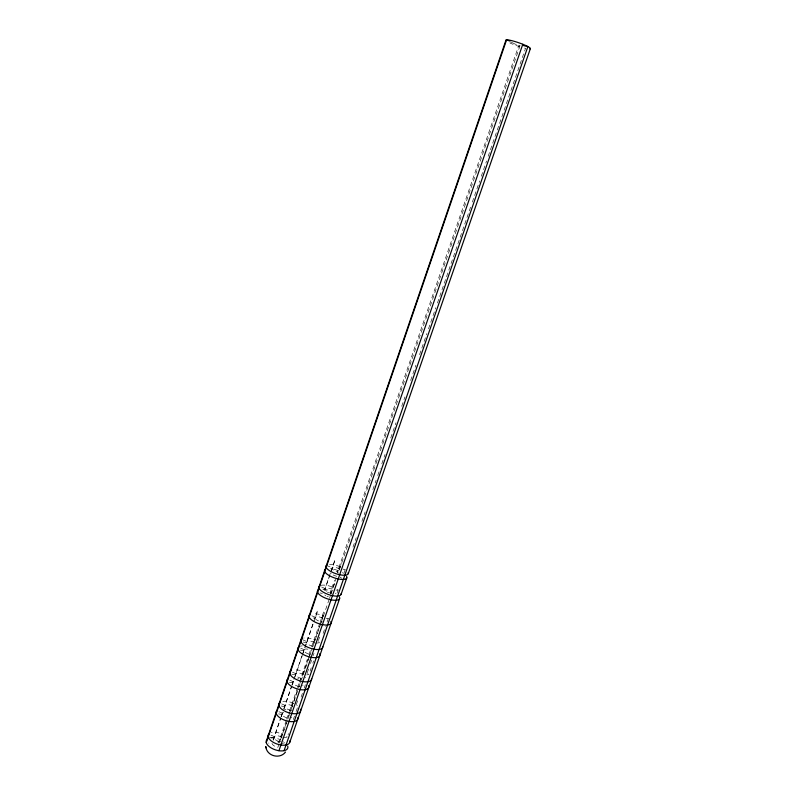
<?xml version="1.0" encoding="UTF-8"?>
<svg xmlns="http://www.w3.org/2000/svg" width="796" height="796" viewBox="0 0 796 796"><rect width="100%" height="100%" fill="white"/><g stroke="black" fill="none" stroke-linecap="round" stroke-linejoin="round"><path stroke-width="0.6" stroke-dasharray="3.98 2.98" d="M273.078 739.991L280.67 717.873M281.068 716.698L283.426 709.823M283.814 708.709L291.555 686.142M291.943 685.018L293.107 681.625A5.313 2.358 19 0 1 295.684 680.918M293.883 679.356L302.122 655.357M302.51 654.212L317.305 611.099M324.36 590.562L335.146 559.14M273.227 740.2L280.849 717.992M281.247 716.818L283.595 709.982M283.983 708.858L291.744 686.242M292.132 685.107L294.48 678.292M294.868 677.147L302.341 655.377M302.729 654.232L314.261 620.631M317.166 612.164L315.067 618.303A5.383 2.08 19 0 0 321.176 621.746L322.44 621.915M329.882 575.14L324.937 589.528A5.413 1.95 19 0 0 331.116 592.901L336.091 578.483M330.997 571.876L335.046 560.095M286.301 720.29L278.739 742.26L279.894 742.877M286.709 719.126L288.311 714.47M289.485 711.067L297.226 688.6M297.614 687.475L299.167 682.978M299.555 681.854L307.385 659.098M308.957 654.541L310.53 649.984L311.724 650.581M311.714 646.541L319.664 623.467M320.062 622.313L323.763 611.587M331.315 593.766L330.101 593.179L334.549 580.274M279.068 743.882L277.894 747.285A5.244 2.617 19 0 1 272.063 743.603L268.57 743.056M269.356 737.195L274.003 737.932A5.254 2.587 19 0 0 279.854 741.603L287.147 720.46M289.893 712.48L287.953 718.111A5.273 2.487 19 0 1 282.053 714.48L278.56 713.893M281.257 706.022L284.759 706.609A5.283 2.458 19 0 0 290.669 710.221L298.102 688.679M289.406 682.232L292.908 682.849A5.313 2.358 19 0 0 298.878 686.411L300.848 680.709M308.37 658.889L301.634 678.431A5.323 2.318 19 0 1 295.644 674.869L290.968 674.033M308.768 657.745L311.544 649.675M319.564 626.402L312.738 646.203A5.353 2.179 19 0 1 306.689 642.71L303.167 642.044M319.972 625.238L323.295 615.597M338.668 571.001L341.285 563.409M277.466 741.782A5.244 2.617 19 0 1 278.739 742.26L280.719 739.812L287.455 720.271M287.853 719.106L289.455 714.47M291.047 709.873L293.346 703.196A11.452 5.323 19 0 0 282.65 701.385M293.754 702.022L298.211 689.087M298.609 687.913L300.639 682.033M309.256 657.038L301.455 679.685A11.512 5.104 19 0 0 299.604 678.958M309.644 655.904L312.39 647.964M312.778 646.82L320.689 623.875M321.087 622.721L329.076 599.567M329.474 598.413L330.678 594.92M331.076 593.766L335.305 581.488M512.813 42.924A6.02 0.796 19 0 0 518.813 45.452L519.688 46.705L338.947 570.931A11.771 4.06 19 0 0 330.479 568.702M296.341 704.45L297.903 699.943M307.296 672.729L308.878 668.162M310.46 663.585L311.644 660.153M313.226 655.576L314.022 653.287M318.41 640.591L319.604 637.108M282.809 737.952L287.256 737.076L288.47 733.584M293.296 719.634L294.5 716.151M296.072 711.594L297.614 707.137M301.107 697.057L302.659 692.57M304.211 688.082L305.375 684.719M310.062 671.157L311.246 667.754M312.818 663.207L313.604 660.939M323.096 633.487L325.484 626.581M327.076 621.975L328.27 618.512A11.661 4.497 19 0 0 327.594 618.034M337.076 593.07L338.141 589.995A11.731 4.219 19 0 0 336.708 589.06M343.832 573.548L345.265 569.419A11.781 4.02 19 0 0 343.006 568.055M352.976 547.121L356.22 537.728M361.911 521.3L365.155 511.908M372.866 489.61L376.12 480.227M377.742 475.53L380.18 468.486M381.801 463.789L385.055 454.407M390.736 437.969L396.01 422.716M401.701 406.278L404.945 396.896M410.627 380.468L415.91 365.205M419.562 354.648L426.875 333.514M428.497 328.828L435.8 307.694M437.432 303.007L470.725 206.761M472.346 202.075L479.66 180.941M481.281 176.254L486.555 160.991M488.177 156.295L525.539 48.327A13.044 1.731 19 0 1 523.738 47.889M281.844 737.235L280.68 736.618A5.254 2.587 19 0 0 274.242 736.598L274.003 737.932M283.764 712.48A5.273 2.487 19 0 0 282.272 713.196L282.053 714.48M292.58 706.082L291.406 705.475A5.283 2.458 19 0 0 284.968 705.336L284.759 706.609M303.465 674.52L302.281 673.923A5.323 2.318 19 0 0 295.833 673.665L295.644 674.869M307.903 649.178A5.343 2.219 19 0 0 304.082 649.635L303.913 650.79A5.343 2.219 19 0 0 309.952 654.302L311.216 654.451M314.5 642.541L313.296 641.944A5.353 2.179 19 0 0 306.848 641.576L306.689 642.71M322.868 618.273L321.654 617.686A5.383 2.08 19 0 0 315.206 617.228L315.067 618.303L311.535 617.616M321.146 585.279A11.731 4.219 19 0 1 333.285 587.348L331.514 589.07A5.413 1.95 19 0 0 325.066 588.503L324.937 589.528L321.405 588.791M339.852 569.011L338.628 568.434A5.433 1.851 19 0 0 332.171 567.777L332.071 568.752A5.433 1.851 19 0 0 338.29 572.085M280.68 736.618L282.66 734.201A11.373 5.612 19 0 0 271.297 732.658M288.719 713.296L290.659 710.987A11.433 5.393 19 0 0 286.948 709.694M291.406 705.475L293.346 703.196M302.281 673.923L304.171 671.794A11.522 5.035 19 0 0 293.435 669.864M313.296 641.944L315.146 639.974A11.602 4.726 19 0 0 303.684 638.024M321.654 617.686L323.465 615.825A11.661 4.497 19 0 0 312.679 613.686M330.101 593.179L331.872 591.438A11.721 4.259 19 0 0 322.599 589.199M338.628 568.434L340.37 566.812M280.869 743.593L285.316 742.698A11.363 5.662 19 0 0 283.227 741.146M306.669 674.889L308.878 674.57M315.505 643.218L319.912 642.7M326.081 618.731L328.27 618.512M335.952 590.144L338.141 589.995M343.076 569.528L345.265 569.419M279.854 741.603L281.107 741.713M290.669 710.221L291.933 710.35M298.878 686.411L300.142 686.55M300.39 650.133L303.913 650.79M319.982 592.93L322.34 593.418M520.246 45.879L518.813 45.452L337.196 572.573L338.419 573.15M510.226 41.88L512.415 42.576M326.42 565.389L332.171 567.777M321.624 587.06L325.066 588.503M311.793 615.776L315.206 617.228M302.331 639.636L306.848 641.576M300.699 648.183L304.082 649.635M292.48 672.202L295.833 673.665M289.754 680.162L293.107 681.625L292.908 682.849M281.635 703.863L284.968 705.336M278.948 711.714L282.272 713.196M270.939 735.116L274.242 736.598M340.051 577.08L341.713 578.254M270.819 738.011A11.363 5.662 19 0 1 280.719 739.812M286.62 736.539A11.373 5.612 19 0 1 287.256 737.076M318.509 641.725A11.602 4.726 19 0 1 319.236 642.203M335.295 593.149A11.721 4.259 19 0 1 336.041 593.617M328.34 596.692A5.413 1.97 19 0 1 327.007 596.214M325.783 595.617A5.413 1.97 19 0 1 324.748 594.97M327.445 592.353A5.413 1.97 19 0 1 328.778 592.702M329.524 564.483A11.781 4.02 19 0 1 341.285 567.21M519.688 46.705A13.044 1.731 19 0 1 509.818 42.924M284.142 709.166A11.433 5.393 19 0 1 286.003 709.475M291.804 717.415A5.273 2.487 19 0 1 291.207 717.863M296.639 704.997A11.452 5.323 19 0 1 297.346 705.505M307.505 673.565A11.522 5.035 19 0 1 308.221 674.063M305.724 677.306A5.323 2.318 19 0 1 305.465 677.864M302.968 685.266A5.313 2.358 19 0 1 302.709 685.824M300.301 646.203A11.582 4.806 19 0 1 302.38 645.884M297.714 678.381A11.512 5.104 19 0 1 298.659 678.66M336.847 576.264A5.433 1.871 19 0 1 331.892 574.195M331.106 573.548A5.433 1.871 19 0 1 330.639 572.921M342.389 572.622A11.771 4.06 19 0 1 343.136 573.08"/><path stroke-width="1.19" d="M266.799 739.783L324.997 569.548M325.355 568.503L505.848 40.487A13.044 1.731 19 0 1 519.091 42.875A13.044 1.731 19 0 1 529.808 48.874M266.252 742.688L506.594 39.8L509.689 41.034M278.928 750.718L522.793 44.258M284.063 750.698L527.887 46.556L523.639 45.611M289.714 742.439L339.633 598.522M341.066 594.403L346.807 577.846M348.25 573.687L530.385 48.606M285.495 752.061C280.102 759.324 267.356 756.339 265.914 747.374M265.834 747.016L265.735 746.529L266.013 747.852M287.724 746.051A11.363 5.662 19 0 1 275.575 749.922A11.363 5.662 19 0 1 267.167 739.404M289.814 740.947A11.373 5.612 19 0 1 276.6 743.882A11.373 5.612 19 0 1 269.546 733.414M322.758 646.621A11.602 4.726 19 0 1 310.092 648.153A11.602 4.726 19 0 1 301.196 639.148M301.555 638.85A11.602 4.726 19 0 1 301.983 638.581M330.927 621.427A11.661 4.497 19 0 1 319.037 623.736A11.661 4.497 19 0 1 309.863 614.522M339.424 596.92A11.721 4.259 19 0 1 327.106 598.741A11.721 4.259 19 0 1 318.689 589.727M348.2 572.573A11.781 4.02 19 0 1 335.743 573.647A11.781 4.02 19 0 1 326.748 565.14M297.903 717.604A11.433 5.393 19 0 1 284.729 720.271A11.433 5.393 19 0 1 277.535 710.062M300.48 709.256A11.452 5.323 19 0 1 288.401 712.669A11.452 5.323 19 0 1 279.774 702.53M308.669 685.615A11.512 5.104 19 0 1 296.649 688.739A11.512 5.104 19 0 1 287.873 678.849M319.723 653.735A11.582 4.806 19 0 1 307.763 656.451A11.582 4.806 19 0 1 298.798 646.899M311.644 678.66A11.522 5.035 19 0 1 297.993 680.202A11.522 5.035 19 0 1 291.028 670.61M341.126 593.647A11.731 4.219 19 0 1 328.051 594.403A11.731 4.219 19 0 1 319.674 585.836M346.578 576.294A11.771 4.06 19 0 1 334.778 578.015A11.771 4.06 19 0 1 325.335 569.299"/></g></svg>
